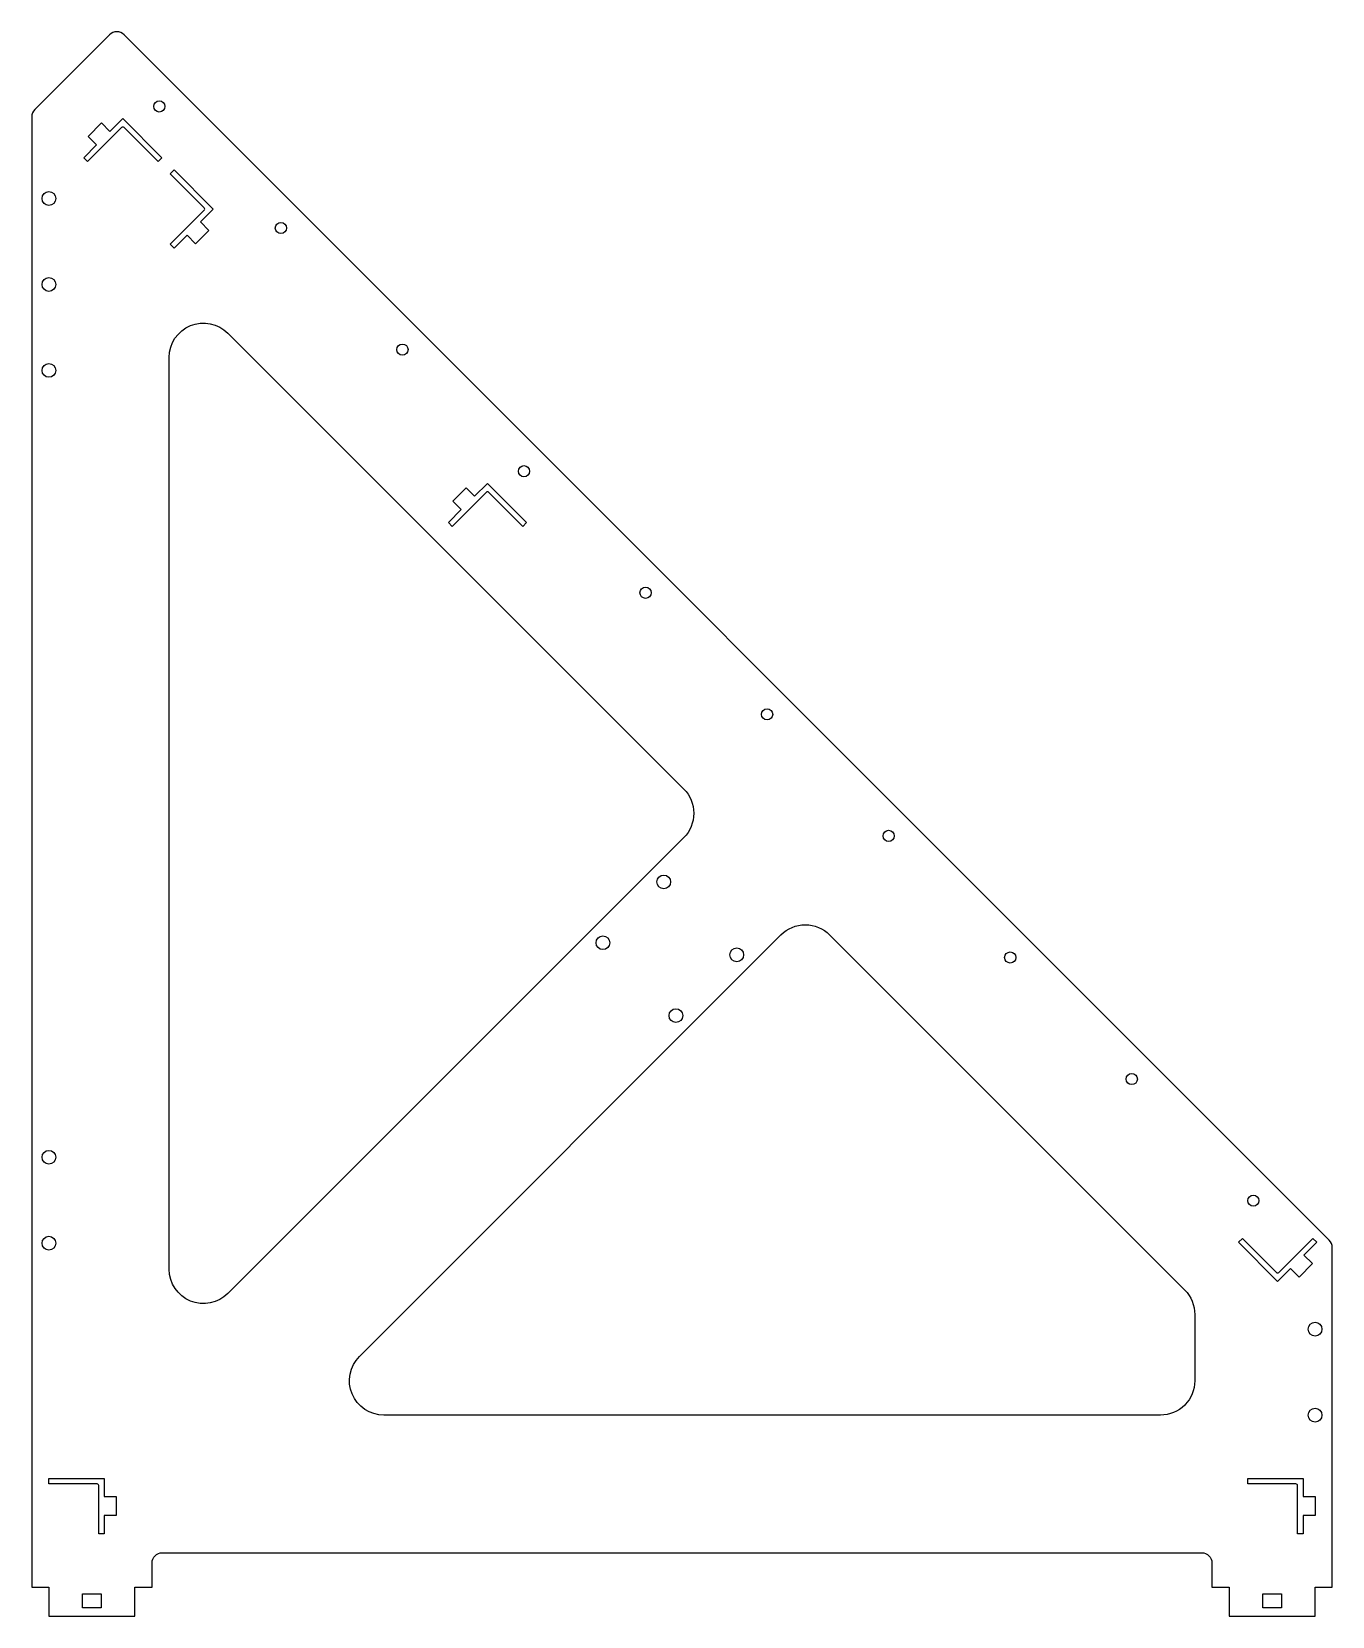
# Model space of a CAD drawing. Header units: millimetres. Extents: x 0 to 757, y -17 to 905.
import ezdxf

# ---------------------------------------------------------------- set-up
doc = ezdxf.new("R2010")
doc.units = ezdxf.units.MM

msp = doc.modelspace()

# ---------------------------------------------------------------- linework, layer by layer
for points in [[(53.74, 902.86, 0.414214), (45.25, 902.86), (1.76, 859.37, 0.198912), (0, 855.12), (0, 0), (10, 0), (10, -17), (60, -17), (60, 0), (70, 0), (70, 14, -0.414214), (76, 20), (680.6, 20, -0.414214), (686.6, 14), (686.6, 0), (696.6, 0), (696.6, -17), (746.6, -17), (746.6, 0), (756.6, 0), (756.6, 197.51, 0.198912), (754.85, 201.76)], [(30.26, 831.3), (37.76, 838.8), (32.81, 843.75), (40.59, 851.53), (45.54, 846.58), (53.03, 854.07), (75.8, 831.3), (73.54, 829.04), (53.74, 848.84, 0.414214), (52.33, 848.84), (32.53, 829.04)], [(100.41, 800.76, 0.414214), (100.41, 802.17), (80.61, 821.97), (82.87, 824.23), (105.64, 801.47), (98.15, 793.97), (103.1, 789.02), (95.32, 781.24), (90.37, 786.19), (82.87, 778.7), (80.61, 780.96)], [(80, 715.18, -0.668179), (114.14, 729.33), (379.31, 464.16, -0.414214), (379.31, 435.88), (114.14, 170.71, -0.668179), (80, 184.85)], [(287.93, 619.17), (285.67, 616.91), (265.87, 636.71, 0.414214), (264.46, 636.71), (244.66, 616.91), (242.4, 619.17), (249.89, 626.67), (244.94, 631.62), (252.72, 639.4), (257.67, 634.45), (265.17, 641.94)], [(204.85, 100, -0.668179), (190.71, 134.14), (435.88, 379.31, -0.414214), (464.16, 379.31), (670.75, 172.72, -0.198912), (676.6, 158.58), (676.6, 120, -0.414214), (656.6, 100)], [(745.29, 202.83), (747.55, 200.57), (740.06, 193.07), (745.01, 188.12), (737.23, 180.34), (732.28, 185.29), (724.78, 177.8), (702.02, 200.57), (704.28, 202.83), (724.08, 183.03, 0.414214), (725.49, 183.03)], [(39, 59, 0.414214), (38, 60), (10, 60), (10, 63.2), (42.2, 63.2), (42.2, 52.6), (49.2, 52.6), (49.2, 41.6), (42.2, 41.6), (42.2, 31), (39, 31)], [(736.4, 59, 0.414214), (735.4, 60), (707.4, 60), (707.4, 63.2), (739.6, 63.2), (739.6, 52.6), (746.6, 52.6), (746.6, 41.6), (739.6, 41.6), (739.6, 31), (736.4, 31)]]:
    msp.add_lwpolyline(points, format="xyb", close=True)
for points in [[(40.5, -4), (40.5, -12), (29.5, -12), (29.5, -4)], [(727.1, -12), (716.1, -12), (716.1, -4), (727.1, -4)]]:
    msp.add_lwpolyline(points, close=True)
for centre, radius in [((74.25, 861.14), 3.25), ((10, 807.61), 4), ((144.96, 790.43), 3.25), ((10, 757.61), 4), ((215.67, 719.72), 3.25), ((10, 707.61), 4), ((286.38, 649.01), 3.25), ((357.09, 578.3), 3.25), ((427.8, 507.59), 3.25), ((498.51, 436.88), 3.25), ((367.7, 410.12), 4), ((332.34, 374.77), 4), ((410.12, 367.7), 4), ((569.22, 366.17), 3.25), ((374.77, 332.34), 4), ((639.93, 295.46), 3.25), ((10, 250), 4), ((710.64, 224.75), 3.25), ((10, 200), 4), ((746.6, 150), 4), ((746.6, 100), 4)]:
    msp.add_circle(centre, radius)

doc.saveas('drawing.dxf')
